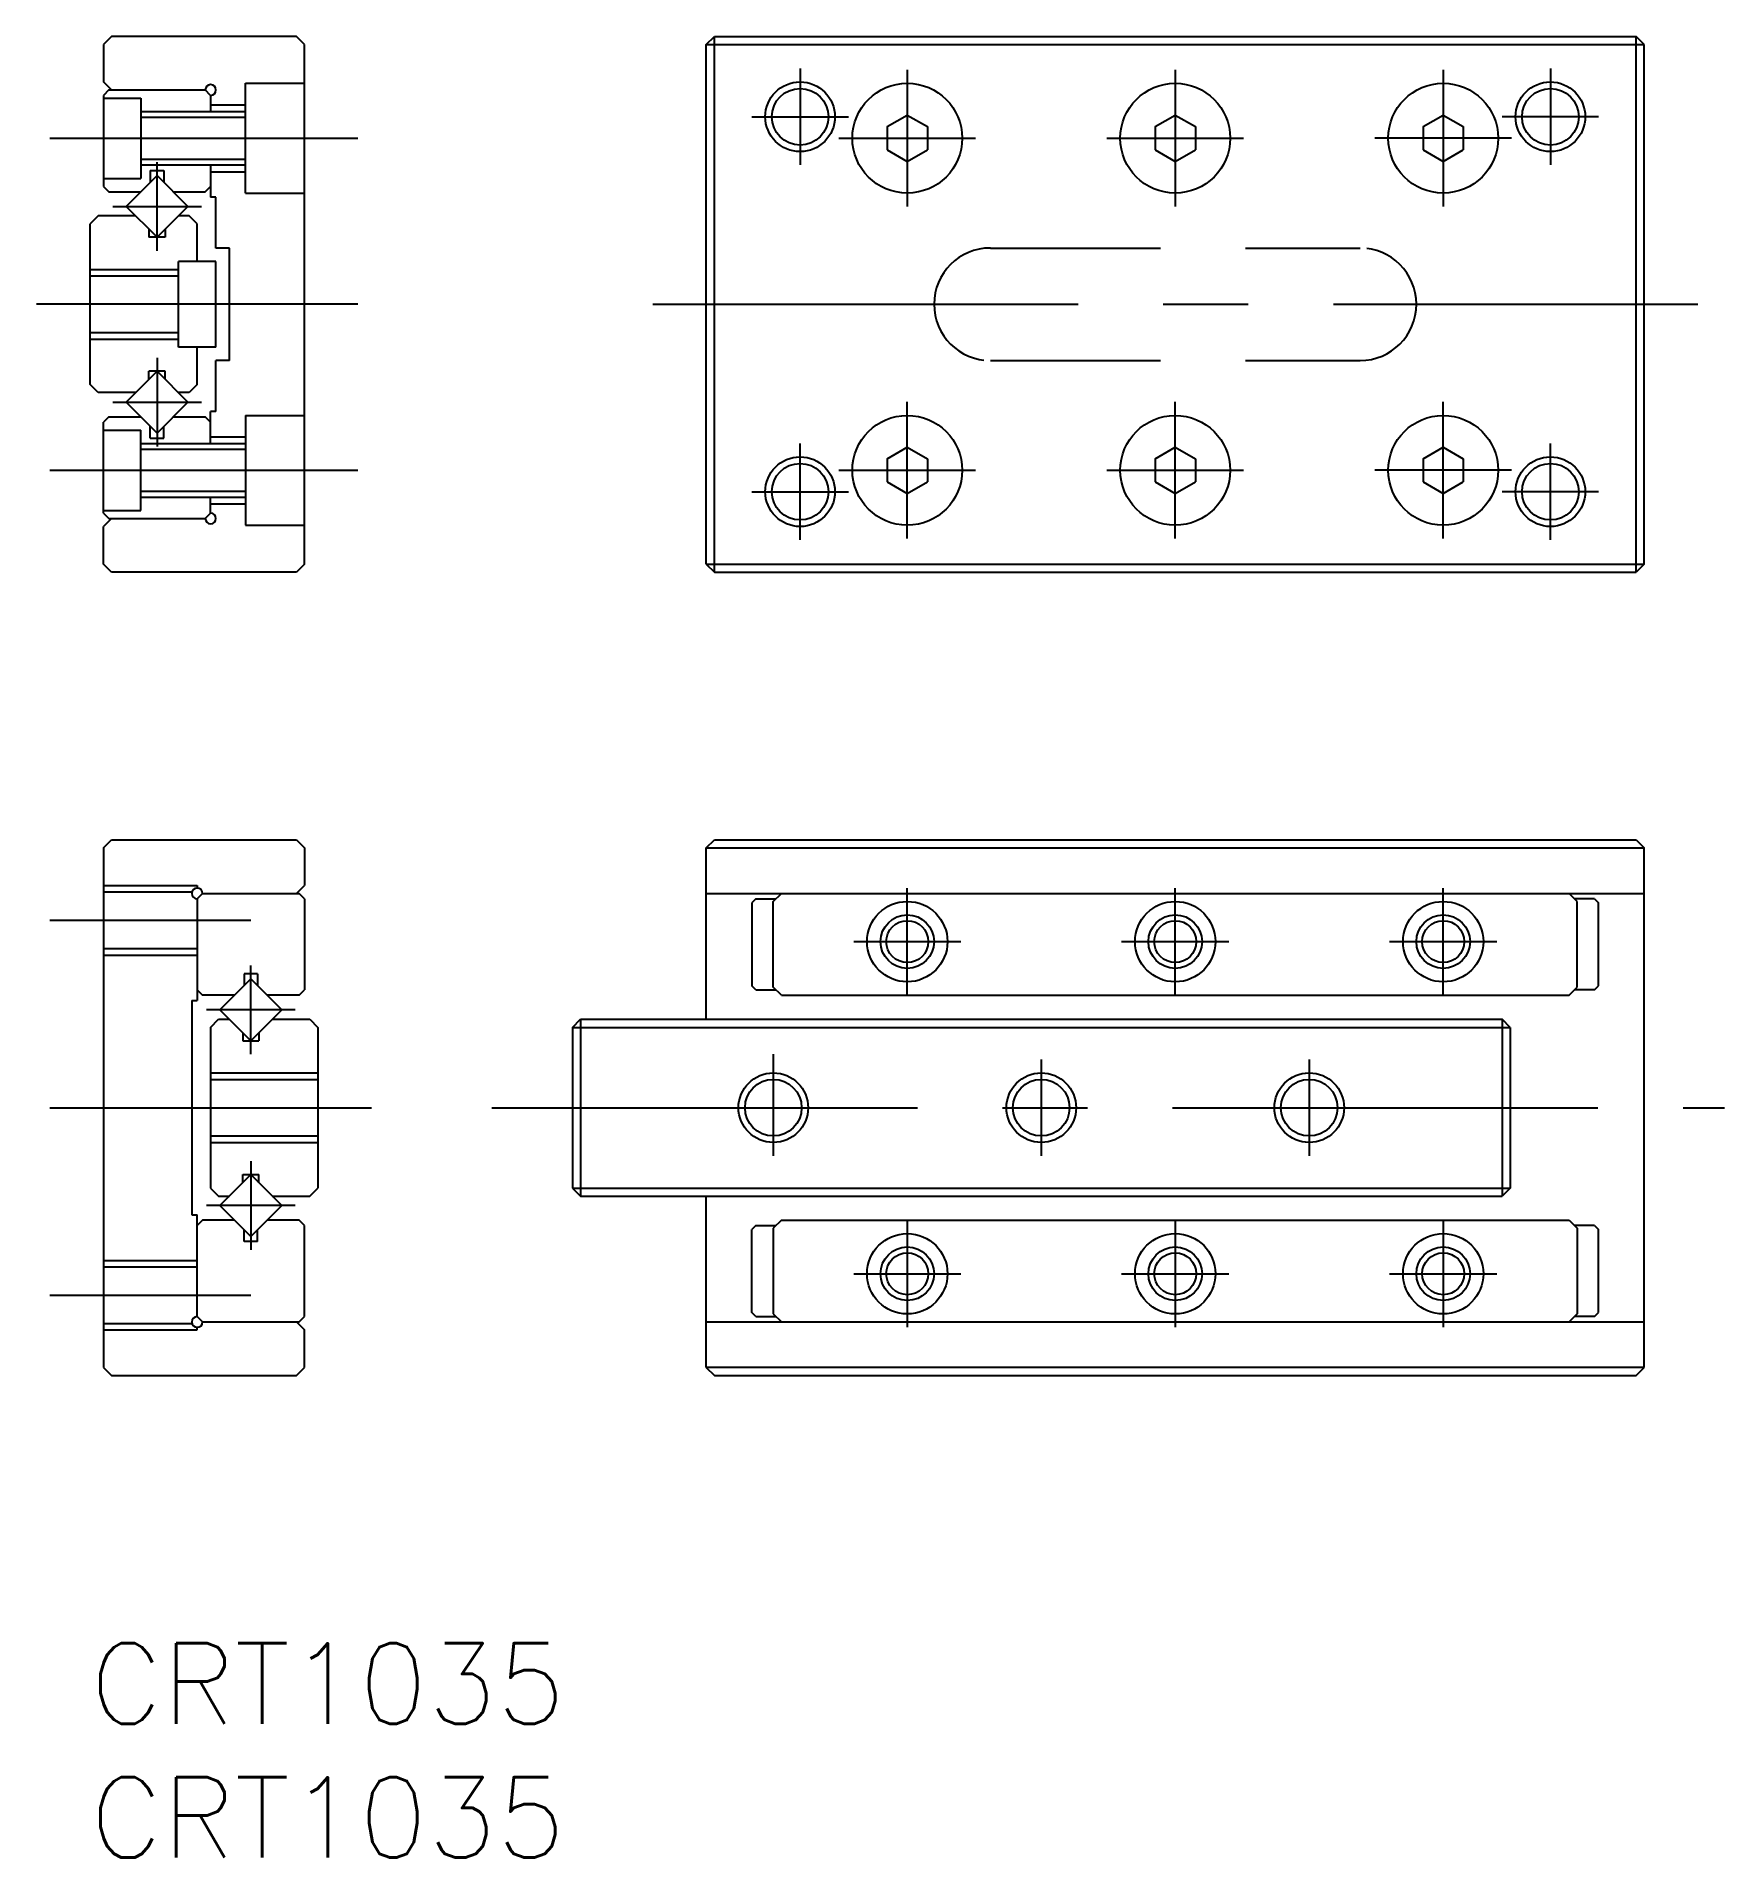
# Model space of a CAD drawing. Extents: x -2 to 61, y -8 to 60.
import ezdxf

# ---------------------------------------------------------------- set-up
doc = ezdxf.new("R2010")
doc.units = 0
doc.header["$LTSCALE"] = 0.5
doc.linetypes.add('CENTER', pattern=[50.8, 31.75, -6.35, 6.35, -6.35])
doc.linetypes.add('DASHED', pattern=[19.05, 12.7, -6.35])
for name, color, linetype in [('MSM_CENTER', 1, 'CENTER'), ('MSM_CONTINUOUS', 7, 'CONTINUOUS'), ('MSM_DASHED', 4, 'DASHED'), ('MSM_NARROW', 5, 'CONTINUOUS'), ('MSM_PART_NUMBER', 7, 'CONTINUOUS')]:
    doc.layers.add(name, color=color, linetype=linetype)
doc.styles.get("Standard").update_dxf_attribs({"font": 'txt.shx', "height": 3, "bigfont": 'bigfont.shx'})

# ---------------------------------------------------------------- blocks, each defined once
blk = doc.blocks.new('*U2')
at = {"layer": 'MSM_PART_NUMBER'}
blk.add_text('CRT1035', height=3, dxfattribs=at).set_placement((0, -3))
blk = doc.blocks.new('*U3')
at = {"layer": 'MSM_PART_NUMBER'}
blk.add_text('CRT1035', height=3, dxfattribs=at).set_placement((0, -8))

msp = doc.modelspace()

# ---------------------------------------------------------------- linework, layer by layer
at = {"layer": 'MSM_CENTER'}
for p, q in [((26.5, 58.8), (26.5, 55.2)), ((30.5, 58.75), (30.5, 53.65)), ((40.5, 58.75), (40.5, 53.65)), ((50.5, 58.75), (50.5, 53.65)), ((54.5, 58.8), (54.5, 55.2)), ((24.7, 57), (28.3, 57)), ((56.3, 57), (52.7, 57)), ((-1.5, 56.2), (10, 56.2)), ((27.95, 56.2), (33.05, 56.2)), ((37.95, 56.2), (43.05, 56.2)), ((53.05, 56.2), (47.95, 56.2)), ((2.5, 52), (2.5, 55.311)), ((0.845, 53.655), (4.155, 53.655)), ((10, 50), (-2, 50)), ((21, 50), (60, 50)), ((2.5, 48), (2.5, 44.689)), ((0.845, 46.345), (4.155, 46.345)), ((30.5, 41.25), (30.5, 46.35)), ((40.5, 41.25), (40.5, 46.35)), ((50.5, 41.25), (50.5, 46.35)), ((26.5, 41.2), (26.5, 44.8)), ((54.5, 41.2), (54.5, 44.8)), ((-1.5, 43.8), (10, 43.8)), ((27.95, 43.8), (33.05, 43.8)), ((37.95, 43.8), (43.05, 43.8)), ((53.05, 43.8), (47.95, 43.8)), ((24.7, 43), (28.3, 43)), ((56.3, 43), (52.7, 43)), ((30.5, 24.2), (30.5, 28.2)), ((40.5, 24.2), (40.5, 28.2)), ((50.5, 24.2), (50.5, 28.2)), ((-1.5, 27), (6, 27)), ((28.5, 26.2), (32.5, 26.2)), ((38.5, 26.2), (42.5, 26.2)), ((48.5, 26.2), (52.5, 26.2)), ((6, 22), (6, 25.311)), ((7.655, 23.655), (4.345, 23.655)), ((25.5, 22), (25.5, 18.2)), ((35.5, 21.8), (35.5, 18.2)), ((45.5, 21.8), (45.5, 18.2)), ((-1.5, 20), (10.5, 20)), ((15, 20), (61, 20)), ((6, 18), (6, 14.689)), ((7.655, 16.345), (4.345, 16.345)), ((30.5, 15.8), (30.5, 11.8)), ((40.5, 15.8), (40.5, 11.8)), ((50.5, 15.8), (50.5, 11.8)), ((28.5, 13.8), (32.5, 13.8)), ((38.5, 13.8), (42.5, 13.8)), ((48.5, 13.8), (52.5, 13.8)), ((-1.5, 13), (6, 13))]:
    msp.add_line(p, q, dxfattribs=at)
at = {"layer": 'MSM_CONTINUOUS'}
for p, q in [((0.8, 60), (0.5, 59.7)), ((7.7, 60), (0.8, 60)), ((8, 59.7), (7.7, 60)), ((23, 59.7), (23.3, 60)), ((23.3, 60), (57.7, 60)), ((23.3, 40), (23.3, 60)), ((31.9, 60), (31.9, 60)), ((57.7, 40), (57.7, 60)), ((58, 59.7), (57.7, 60)), ((0.5, 59.7), (0.5, 58.3)), ((8, 40.3), (8, 59.7)), ((23, 59.7), (58, 59.7)), ((23, 40.3), (23, 59.7)), ((58, 40.3), (58, 59.7)), ((0.8, 58), (0.5, 58.3)), ((0.7, 58), (0.5, 57.8)), ((0.7, 58), (4.3, 58)), ((4.5, 57.8), (4.3, 58)), ((5.8, 58.25), (8, 58.25)), ((5.8, 54.15), (5.8, 58.25)), ((0.5, 57.8), (0.5, 54.4)), ((0.5, 57.7), (1.9, 57.7)), ((1.9, 57.7), (1.9, 54.7)), ((1.9, 57.2), (5.8, 57.2)), ((4.5, 57.8), (4.5, 57.2)), ((4.5, 57.45), (5.8, 57.45)), ((29.75, 56.633), (30.5, 57.066)), ((29.75, 56.633), (29.75, 55.767)), ((30.5, 57.066), (31.25, 56.633)), ((31.25, 56.633), (31.25, 55.767)), ((39.75, 56.633), (40.5, 57.066)), ((39.75, 56.633), (39.75, 55.767)), ((40.5, 57.066), (41.25, 56.633)), ((41.25, 56.633), (41.25, 55.767)), ((49.75, 56.633), (50.5, 57.066)), ((49.75, 56.633), (49.75, 55.767)), ((50.5, 57.066), (51.25, 56.633)), ((51.25, 56.633), (51.25, 55.767)), ((29.75, 55.767), (30.5, 55.334)), ((30.5, 55.334), (31.25, 55.767)), ((39.75, 55.767), (40.5, 55.334)), ((40.5, 55.334), (41.25, 55.767)), ((49.75, 55.767), (50.5, 55.334)), ((50.5, 55.334), (51.25, 55.767)), ((1.9, 55.2), (5.8, 55.2)), ((4.5, 55.2), (4.5, 54)), ((0.5, 54.7), (1.9, 54.7)), ((2.5, 54.811), (1.345, 53.655)), ((2.25, 55), (2.75, 55)), ((2.25, 55), (2.25, 54.561)), ((2.5, 54.811), (3.655, 53.655)), ((2.75, 55), (2.75, 54.561)), ((4.5, 54.95), (5.8, 54.95)), ((0.5, 54.4), (0.7, 54.2)), ((0.7, 54.2), (1.889, 54.2)), ((3.111, 54.2), (4.3, 54.2)), ((4.3, 54.2), (4.5, 54.4)), ((4.7, 54), (4.5, 54)), ((4.7, 52.1), (4.7, 54)), ((5.8, 54.15), (8, 54.15)), ((0.3, 53.3), (0, 53)), ((1.7, 53.3), (0.3, 53.3)), ((2.5, 52.5), (1.345, 53.655)), ((3.655, 53.655), (2.5, 52.5)), ((3.7, 53.3), (3.3, 53.3)), ((4, 53), (3.7, 53.3)), ((0, 47), (0, 53)), ((2.2, 52.8), (2.2, 52.5)), ((2.8, 52.5), (2.2, 52.5)), ((2.8, 52.8), (2.8, 52.5)), ((4, 51.6), (4, 53)), ((5.2, 52.1), (4.7, 52.1)), ((5.2, 47.9), (5.2, 52.1)), ((0, 51.056), (3.3, 51.056)), ((3.3, 48.4), (3.3, 51.6)), ((4.7, 51.6), (3.3, 51.6)), ((4.7, 48.4), (4.7, 51.6)), ((0, 48.943), (3.3, 48.943)), ((4.7, 48.4), (3.3, 48.4)), ((4, 47), (4, 48.4)), ((5.2, 47.9), (4.7, 47.9)), ((4.7, 46), (4.7, 47.9)), ((0.3, 46.7), (0, 47)), ((2.5, 47.5), (1.345, 46.345)), ((2.8, 47.5), (2.2, 47.5)), ((2.2, 47.2), (2.2, 47.5)), ((3.655, 46.345), (2.5, 47.5)), ((2.8, 47.2), (2.8, 47.5)), ((4, 47), (3.7, 46.7)), ((1.7, 46.7), (0.3, 46.7)), ((2.5, 45.189), (1.345, 46.345)), ((2.5, 45.189), (3.655, 46.345)), ((3.7, 46.7), (3.3, 46.7)), ((0.7, 45.8), (0.5, 45.6)), ((0.5, 42.2), (0.5, 45.6)), ((0.7, 45.8), (1.889, 45.8)), ((3.111, 45.8), (4.3, 45.8)), ((4.5, 45.6), (4.3, 45.8)), ((4.7, 46), (4.5, 46)), ((4.5, 44.8), (4.5, 46)), ((5.8, 45.85), (8, 45.85)), ((5.8, 45.85), (5.8, 41.75)), ((0.5, 45.3), (1.9, 45.3)), ((1.9, 42.3), (1.9, 45.3)), ((2.25, 45), (2.25, 45.439)), ((2.25, 45), (2.75, 45)), ((2.75, 45), (2.75, 45.439)), ((4.5, 45.05), (5.8, 45.05)), ((1.9, 44.8), (5.8, 44.8)), ((29.75, 44.233), (30.5, 44.666)), ((29.75, 44.233), (29.75, 43.367)), ((30.5, 44.666), (31.25, 44.233)), ((31.25, 44.233), (31.25, 43.367)), ((39.75, 44.233), (40.5, 44.666)), ((39.75, 44.233), (39.75, 43.367)), ((40.5, 44.666), (41.25, 44.233)), ((41.25, 44.233), (41.25, 43.367)), ((49.75, 44.233), (50.5, 44.666)), ((49.75, 44.233), (49.75, 43.367)), ((50.5, 44.666), (51.25, 44.233)), ((51.25, 44.233), (51.25, 43.367)), ((29.75, 43.367), (30.5, 42.934)), ((30.5, 42.934), (31.25, 43.367)), ((39.75, 43.367), (40.5, 42.934)), ((40.5, 42.934), (41.25, 43.367)), ((49.75, 43.367), (50.5, 42.934)), ((50.5, 42.934), (51.25, 43.367)), ((0.5, 42.3), (1.9, 42.3)), ((0.5, 42.2), (0.7, 42)), ((1.9, 42.8), (5.8, 42.8)), ((4.5, 42.2), (4.3, 42)), ((4.5, 42.2), (4.5, 42.8)), ((4.5, 42.55), (5.8, 42.55)), ((0.8, 42), (0.5, 41.7)), ((0.5, 40.3), (0.5, 41.7)), ((0.7, 42), (4.3, 42)), ((5.8, 41.75), (8, 41.75)), ((0.8, 40), (0.5, 40.3)), ((8, 40.3), (7.7, 40)), ((23, 40.3), (58, 40.3)), ((23, 40.3), (23.3, 40)), ((58, 40.3), (57.7, 40)), ((7.7, 40), (0.8, 40)), ((23.3, 40), (57.7, 40)), ((0.5, 29.7), (0.8, 30)), ((0.8, 30), (7.7, 30)), ((7.7, 30), (8, 29.7)), ((23, 29.7), (23.3, 30)), ((23.3, 30), (57.7, 30)), ((57.7, 30), (58, 29.7)), ((0.5, 29.7), (0.5, 10.3)), ((8, 29.7), (8, 28.3)), ((23, 29.7), (58, 29.7)), ((23, 23.3), (23, 29.7)), ((58, 10.3), (58, 29.7)), ((58, 10.3), (58, 29.7)), ((0.5, 28.056), (3.808, 28.056)), ((4, 28.3), (4, 28.2)), ((4.2, 28), (4, 27.8)), ((4.2, 28), (7.8, 28)), ((7.7, 28), (8, 28.3)), ((8, 27.8), (7.8, 28)), ((23, 28), (58, 28)), ((25.5, 27.7), (25.8, 28)), ((55.5, 27.7), (55.2, 28)), ((4, 27.8), (4, 24)), ((8, 27.8), (8, 24.4)), ((24.85, 27.8), (24.7, 27.65)), ((24.7, 27.65), (24.7, 24.55)), ((24.85, 27.8), (25.6, 27.8)), ((25.5, 24.5), (25.5, 27.7)), ((56.15, 27.8), (55.4, 27.8)), ((55.5, 24.5), (55.5, 27.7)), ((56.15, 27.8), (56.3, 27.65)), ((56.3, 24.55), (56.3, 27.65)), ((0.5, 25.943), (4, 25.943)), ((6, 24.811), (4.845, 23.655)), ((5.75, 25), (5.75, 24.561)), ((6.25, 25), (5.75, 25)), ((6, 24.811), (7.155, 23.655)), ((6.25, 25), (6.25, 24.561)), ((24.85, 24.4), (24.7, 24.55)), ((25.8, 24.2), (25.5, 24.5)), ((55.2, 24.2), (55.5, 24.5)), ((56.15, 24.4), (56.3, 24.55)), ((3.8, 24), (3.8, 16)), ((3.8, 24), (4, 24)), ((4, 24.4), (4.2, 24.2)), ((5.389, 24.2), (4.2, 24.2)), ((7.8, 24.2), (6.611, 24.2)), ((7.8, 24.2), (8, 24.4)), ((24.85, 24.4), (25.6, 24.4)), ((25.8, 24.2), (55.2, 24.2)), ((56.15, 24.4), (55.4, 24.4)), ((4.5, 23), (4.8, 23.3)), ((4.8, 23.3), (5.2, 23.3)), ((4.845, 23.655), (6, 22.5)), ((6, 22.5), (7.155, 23.655)), ((6.8, 23.3), (8.2, 23.3)), ((8.2, 23.3), (8.5, 23)), ((18, 23), (18.3, 23.3)), ((18.3, 23.3), (52.7, 23.3)), ((18.3, 23.3), (18.3, 16.7)), ((52.7, 23.3), (52.7, 16.7)), ((53, 23), (52.7, 23.3)), ((4.5, 23), (4.5, 17)), ((5.7, 22.8), (5.7, 22.5)), ((5.7, 22.5), (6.3, 22.5)), ((6.3, 22.8), (6.3, 22.5)), ((8.5, 23), (8.5, 17)), ((18, 23), (53, 23)), ((18, 23), (18, 17)), ((53, 23), (53, 17)), ((4.5, 21.056), (8.5, 21.056)), ((4.5, 18.943), (8.5, 18.943)), ((4.845, 16.345), (6, 17.5)), ((5.7, 17.2), (5.7, 17.5)), ((5.7, 17.5), (6.3, 17.5)), ((6, 17.5), (7.155, 16.345)), ((6.3, 17.2), (6.3, 17.5)), ((4.5, 17), (4.8, 16.7)), ((4.8, 16.7), (5.2, 16.7)), ((6, 15.189), (4.845, 16.345)), ((6, 15.189), (7.155, 16.345)), ((6.8, 16.7), (8.2, 16.7)), ((8.2, 16.7), (8.5, 17)), ((18, 17), (53, 17)), ((18, 17), (18.3, 16.7)), ((18.3, 16.7), (52.7, 16.7)), ((23, 10.3), (23, 16.7)), ((53, 17), (52.7, 16.7)), ((3.8, 16), (4, 16)), ((4, 12.2), (4, 16)), ((4.2, 15.8), (4, 15.6)), ((5.389, 15.8), (4.2, 15.8)), ((7.8, 15.8), (6.611, 15.8)), ((8, 15.6), (7.8, 15.8)), ((25.8, 15.8), (25.5, 15.5)), ((25.8, 15.8), (55.2, 15.8)), ((55.2, 15.8), (55.5, 15.5)), ((5.75, 15), (5.75, 15.439)), ((6.25, 15), (5.75, 15)), ((6.25, 15), (6.25, 15.439)), ((8, 12.2), (8, 15.6)), ((24.85, 15.6), (24.7, 15.45)), ((24.7, 12.35), (24.7, 15.45)), ((24.85, 15.6), (25.6, 15.6)), ((25.5, 15.5), (25.5, 12.3)), ((56.15, 15.6), (55.4, 15.6)), ((55.5, 15.5), (55.5, 12.3)), ((56.15, 15.6), (56.3, 15.45)), ((56.3, 12.35), (56.3, 15.45)), ((0.5, 14.056), (4, 14.056)), ((24.85, 12.2), (24.7, 12.35)), ((25.5, 12.3), (25.8, 12)), ((55.5, 12.3), (55.2, 12)), ((56.15, 12.2), (56.3, 12.35)), ((0.5, 11.943), (3.808, 11.943)), ((4, 12.2), (4.2, 12)), ((4, 11.7), (4, 11.8)), ((4.2, 12), (7.8, 12)), ((7.7, 12), (8, 11.7)), ((7.8, 12), (8, 12.2)), ((8, 10.3), (8, 11.7)), ((23, 12), (58, 12)), ((24.85, 12.2), (25.6, 12.2)), ((56.15, 12.2), (55.4, 12.2)), ((0.5, 10.3), (0.8, 10)), ((7.7, 10), (8, 10.3)), ((58, 10.3), (23, 10.3)), ((23, 10.3), (23.3, 10)), ((57.7, 10), (58, 10.3)), ((0.8, 10), (7.7, 10)), ((23.3, 10), (57.7, 10))]:
    msp.add_line(p, q, dxfattribs=at)
for centre, radius in [((26.5, 57), 1.056), ((30.5, 56.2), 2.05), ((40.5, 56.2), 2.05), ((50.5, 56.2), 2.05), ((54.5, 57), 1.056), ((30.5, 43.8), 2.05), ((40.5, 43.8), 2.05), ((50.5, 43.8), 2.05), ((26.5, 43), 1.056), ((54.5, 43), 1.056), ((30.5, 26.2), 1.5), ((40.5, 26.2), 1.5), ((50.5, 26.2), 1.5), ((30.5, 26.2), 1), ((40.5, 26.2), 1), ((50.5, 26.2), 1), ((25.5, 20), 1.056), ((35.5, 20), 1.056), ((45.5, 20), 1.056), ((30.5, 13.8), 1.5), ((40.5, 13.8), 1.5), ((50.5, 13.8), 1.5), ((30.5, 13.8), 1), ((40.5, 13.8), 1), ((50.5, 13.8), 1)]:
    msp.add_circle(centre, radius, dxfattribs=at)
for centre, start, end in [((4.5, 58), 270, 180), ((4.5, 42), 180, 90), ((4, 28), 0, 270), ((4, 12), 90, 0)]:
    msp.add_arc(centre, 0.2, start, end, dxfattribs=at)
at = {"layer": 'MSM_DASHED'}
for p, q in [((33.6, 52.1), (47.4, 52.1)), ((33.6, 47.9), (47.4, 47.9))]:
    msp.add_line(p, q, dxfattribs=at)
for centre, start, end in [((33.6, 50), 90, 270), ((47.4, 50), 270, 90)]:
    msp.add_arc(centre, 2.1, start, end, dxfattribs=at)
at = {"layer": 'MSM_NARROW'}
for p, q in [((1.9, 56.983), (5.8, 56.983)), ((1.9, 55.416), (5.8, 55.416)), ((0, 51.3), (3.3, 51.3)), ((0, 48.7), (3.3, 48.7)), ((1.9, 44.583), (5.8, 44.583)), ((1.9, 43.016), (5.8, 43.016)), ((0.5, 28.3), (4, 28.3)), ((0.5, 25.7), (4, 25.7)), ((4.5, 21.3), (8.5, 21.3)), ((4.5, 18.7), (8.5, 18.7)), ((0.5, 14.3), (4, 14.3)), ((0.5, 11.7), (4, 11.7))]:
    msp.add_line(p, q, dxfattribs=at)
for centre, radius in [((26.5, 57), 1.3), ((54.5, 57), 1.3), ((26.5, 43), 1.3), ((54.5, 43), 1.3), ((30.5, 26.2), 0.783), ((40.5, 26.2), 0.783), ((50.5, 26.2), 0.783), ((25.5, 20), 1.3), ((35.5, 20), 1.3), ((45.5, 20), 1.3), ((30.5, 13.8), 0.783), ((40.5, 13.8), 0.783), ((50.5, 13.8), 0.783)]:
    msp.add_circle(centre, radius, dxfattribs=at)

# ---------------------------------------------------------------- block references
at = {"layer": 'MSM_CONTINUOUS'}
for name in ['*U2', '*U3']:
    msp.add_blockref(name, (0, 0), dxfattribs=at)

doc.saveas('drawing.dxf')
